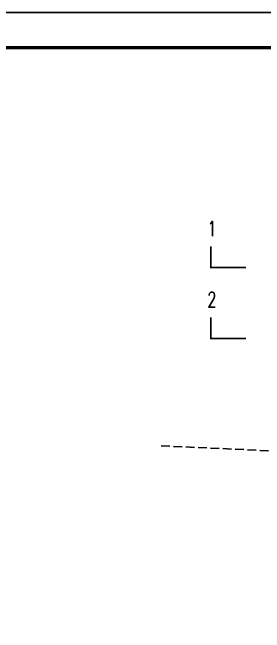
# Model space of a CAD drawing. Extents: x 4 to 13611208, y -605838 to 574722.
# Drawn here: x 13118580 to 13125733, y 430026 to 447585 of the extents above; entities that cross this region are included whole.
import ezdxf

# ---------------------------------------------------------------- set-up
doc = ezdxf.new("R2010")
doc.units = 0
doc.header["$LTSCALE"] = 1000
doc.header["$MEASUREMENT"] = 0
doc.linetypes.add('CONTINOUS', pattern=[0])
doc.linetypes.add('DASH', pattern=[0.35, 0.25, -0.1])
doc.layers.add('0标记', color=1, linetype='Continuous', plot=False)
doc.layers.add('1-车站轮廓', color=8, linetype='CONTINOUS', lineweight=5)
doc.layers.add('DIM_SYMB', color=3, linetype='Continuous')
doc.layers.add('图框', color=7, linetype='Continuous')
doc.styles.add('_TCH_LABEL', font='COMPLEX', dxfattribs={"bigfont": 'GBCBIG'})

# ---------------------------------------------------------------- blocks, each defined once
blk = doc.blocks.new('图框框')
at = {"layer": '图框', "color": 1, "linetype": 'Continuous', "ltscale": 10}
blk.add_lwpolyline([(0, -42000), (59400, -42000), (59400, 0), (0, 0)], close=True, dxfattribs=at)

msp = doc.modelspace()

# ---------------------------------------------------------------- linework, layer by layer
at = {"layer": '1-车站轮廓', "color": 8, "linetype": 'DASH', "lineweight": -3}
msp.add_line((13122796.2, 435315.5), (13126399.1, 435147.7), dxfattribs=at)
at = {"layer": 'DIM_SYMB', "const_width": 50}
for points in [[(13124209.5, 440959.6), (13124209.5, 440359.6), (13125209.5, 440359.6)], [(13124209.5, 438955.9), (13124209.5, 438355.9), (13125209.5, 438355.9)]]:
    msp.add_lwpolyline(points, dxfattribs=at)
at = {"layer": '图框', "color": 2}
msp.add_lwpolyline([(13080322.6, 405585), (13169422.6, 405585), (13169422.6, 447585), (13080322.6, 447585)], close=True, dxfattribs=at)
at = {"layer": '图框', "const_width": 100}
msp.add_lwpolyline([(13082822.6, 406585), (13168422.6, 406585), (13168422.6, 446585), (13082822.6, 446585)], close=True, dxfattribs=at)

# ---------------------------------------------------------------- block references
at = {"layer": '0标记', "xscale": 1.5}
msp.add_blockref('图框框', (13080322.6, 447585), dxfattribs=at)

# ---------------------------------------------------------------- texts
at = {"layer": 'DIM_SYMB', "style": '_TCH_LABEL', "width": 0.705882}
for s, p in [('1', (13124109.5, 441247.1)), ('2', (13124109.5, 439243.4))]:
    msp.add_text(s, height=425, dxfattribs=at).set_placement(p)

doc.saveas('drawing.dxf')
